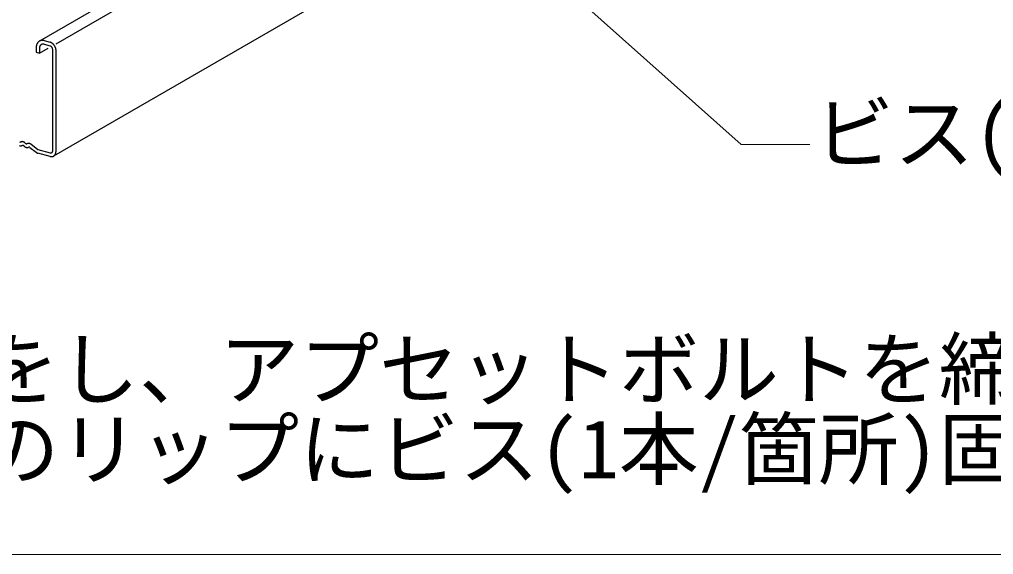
# Model space of a CAD drawing. Units: millimetres, scale not verified. Extents: x -5334 to 1950, y -1347 to 20312.
# Drawn here: x 1537.1 to 1750.3, y 518.5 to 635.6 of the extents above; entities that cross this region are included whole.
import ezdxf
from ezdxf.enums import TextEntityAlignment as Align

# ---------------------------------------------------------------- set-up
doc = ezdxf.new("R2010")
doc.units = ezdxf.units.MM
doc.header["$LTSCALE"] = 10
for name, color, linetype, lineweight in [('4-3_野縁', 2, 'Continuous', 25), ('4-6_文字', 7, 'Continuous', 18), ('F-3_野縁', 3, 'Continuous', 18)]:
    doc.layers.add(name, color=color, linetype=linetype, lineweight=lineweight)
doc.styles.add('ＭＳ ゴシック', font='')
doc.styles.get('ＭＳ ゴシック').set_extended_font_data('MS Gothic')

msp = doc.modelspace()

# ---------------------------------------------------------------- linework, layer by layer
at = {"layer": '4-3_野縁'}
for p, q in [((1672.43, 679.49), (1544.59, 605.68)), ((1592.09, 660.05), (1541.5, 630.84)), ((1545.14, 630.26), (1595.17, 659.14)), ((1542.53, 630.96), (1543.84, 630.61)), ((1540.79, 629.42), (1540.79, 628.42)), ((1541.49, 628.24), (1543.41, 629.34)), ((1541.49, 629.24), (1541.49, 628.24)), ((1542.53, 630.16), (1543.84, 629.81)), ((1544.45, 606.94), (1544.45, 628.94)), ((1540.79, 628.42), (1541.49, 628.24)), ((1545.14, 606.76), (1545.14, 628.76)), ((1537.34, 608.78), (1537.52, 608.83)), ((1537.81, 608.02), (1537.63, 607.97)), ((1538.21, 607.82), (1538.04, 607.96)), ((1538.34, 608.6), (1538.51, 608.46)), ((1538.91, 608.45), (1538.73, 608.4)), ((1539.2, 607.65), (1539.03, 607.6)), ((1539.42, 607.59), (1540.77, 606.53)), ((1541.07, 607.17), (1539.71, 608.24)), ((1541.18, 607.12), (1543.84, 606.41)), ((1543.84, 605.61), (1541.18, 606.32))]:
    msp.add_line(p, q, dxfattribs=at)
for centre, radius, start, end in [((1542.12, 629.77), 1.23, 105.0134, 111.6015), ((1542.13, 629.74), 1.27, 98.5503, 105.0072), ((1542.14, 629.68), 1.33, 92.2788, 98.5454), ((1542.14, 629.6), 1.41, 86.2426, 92.2755), ((1542.13, 629.51), 1.5, 80.4681, 86.2409), ((1542.11, 629.4), 1.62, 74.9661, 80.4678), ((1542.08, 629.27), 1.74, 74.9659, 74.9668), ((1543.02, 629.42), 2.23, 175.5847, 180.0233), ((1543.16, 629.42), 2.37, 180.0208, 180.023), ((1542.88, 629.43), 2.08, 170.9453, 175.5871), ((1542.74, 629.46), 1.94, 166.0779, 170.9475), ((1542.6, 629.49), 1.8, 160.9611, 166.0797), ((1542.48, 629.53), 1.67, 155.579, 160.9622), ((1542.37, 629.58), 1.55, 149.9245, 155.5791), ((1542.28, 629.63), 1.45, 144.002, 149.9234), ((1542.21, 629.68), 1.36, 137.8307, 143.9994), ((1542.16, 629.73), 1.29, 131.4464, 137.8265), ((1542.13, 629.76), 1.25, 124.9019, 131.4408), ((1542.11, 629.79), 1.22, 118.264, 124.8951), ((1542.74, 629.24), 1.25, 170.9453, 175.5871), ((1542.83, 629.24), 1.34, 175.5847, 180.0233), ((1542.91, 629.24), 1.42, 180.0208, 180.023), ((1542.66, 629.26), 1.16, 166.0779, 170.9475), ((1542.57, 629.28), 1.08, 160.9611, 166.0797), ((1542.11, 629.79), 1.22, 111.6086, 118.2567), ((1542.5, 629.3), 1, 155.579, 160.9622), ((1542.43, 629.33), 0.93, 149.9245, 155.5791), ((1542.38, 629.36), 0.868, 144.002, 149.9234), ((1542.34, 629.39), 0.817, 137.8307, 143.9994), ((1542.31, 629.42), 0.776, 131.4464, 137.8265), ((1542.29, 629.44), 0.748, 124.9019, 131.4408), ((1542.28, 629.45), 0.733, 118.264, 124.8951), ((1542.28, 629.46), 0.73, 111.6086, 118.2567), ((1542.28, 629.45), 0.74, 105.0134, 111.6015), ((1542.29, 629.42), 0.763, 98.5503, 105.0072), ((1542.29, 629.39), 0.798, 92.2788, 98.5454), ((1542.3, 629.34), 0.844, 86.2426, 92.2755), ((1542.29, 629.29), 0.902, 80.4681, 86.2409), ((1542.28, 629.22), 0.969, 74.9661, 80.4678), ((1542.26, 629.15), 1.04, 74.9659, 74.9668), ((1543.52, 629.44), 1.21, 74.9661, 75.034), ((1543.5, 629.34), 1.31, 69.7339, 74.9668), ((1543.68, 629.22), 0.61, 69.7339, 74.9668), ((1543.69, 629.26), 0.565, 74.9661, 75), ((1543.66, 629.17), 0.657, 64.7592, 69.7354), ((1543.64, 629.13), 0.707, 60.0227, 64.7612), ((1543.46, 629.25), 1.41, 64.7592, 69.7354), ((1543.62, 629.08), 0.758, 55.5007, 60.025), ((1543.59, 629.04), 0.808, 51.1672, 55.5032), ((1543.42, 629.15), 1.52, 60.0227, 64.7612), ((1543.56, 629.01), 0.855, 46.9953, 51.1698), ((1543.53, 628.97), 0.899, 42.9577, 46.9978), ((1543.36, 629.06), 1.62, 55.5007, 60.025), ((1543.5, 628.95), 0.936, 39.0278, 42.9602), ((1543.48, 628.93), 0.965, 35.1792, 39.0302), ((1543.46, 628.92), 0.987, 31.3862, 35.1816), ((1543.3, 628.97), 1.73, 51.1672, 55.5032), ((1543.45, 628.91), 0.999, 27.6236, 31.3885), ((1543.45, 628.91), 1, 23.8664, 27.6259), ((1543.46, 628.91), 0.993, 20.0898, 23.8687), ((1543.24, 628.89), 1.83, 46.9953, 51.1698), ((1543.47, 628.92), 0.976, 16.2686, 20.0921), ((1543.5, 628.93), 0.95, 12.3773, 16.271), ((1543.53, 628.93), 0.916, 8.3901, 12.3798), ((1543.57, 628.94), 0.875, 4.2802, 8.3926), ((1543.62, 628.94), 0.829, 0.0208, 4.2828), ((1543.67, 628.94), 0.78, 0, 0.0233), ((1543.18, 628.82), 1.93, 42.9577, 46.9978), ((1543.12, 628.77), 2, 39.0278, 42.9602), ((1543.07, 628.73), 2.07, 35.1792, 39.0302), ((1543.03, 628.7), 2.12, 31.3862, 35.1816), ((1543.01, 628.69), 2.14, 27.6236, 31.3885), ((1543, 628.69), 2.15, 23.8664, 27.6259), ((1543.02, 628.69), 2.13, 20.0898, 23.8687), ((1543.06, 628.71), 2.09, 16.2686, 20.0921), ((1543.11, 628.72), 2.04, 12.3773, 16.271), ((1543.18, 628.74), 1.96, 8.3901, 12.3798), ((1543.27, 628.75), 1.88, 4.2802, 8.3926), ((1543.36, 628.76), 1.78, 0.0208, 4.2828), ((1543.47, 628.76), 1.67, 359.9763, 0.0233), ((1537.33, 609.09), 0.325, 235.5007, 240.025), ((1537.48, 608.9), 0.958, 249.7339, 254.9668), ((1537.31, 609.07), 0.303, 240.0227, 244.7612), ((1537.31, 609.05), 0.282, 244.7592, 249.7354), ((1537.3, 609.03), 0.261, 249.7339, 254.9668), ((1537.29, 609.01), 0.242, 254.9661, 260.4678), ((1537.46, 608.83), 0.889, 254.9661, 260.4678), ((1537.29, 608.99), 0.225, 260.4681, 266.2409), ((1537.29, 608.98), 0.211, 266.2426, 272.2755), ((1537.29, 608.97), 0.199, 272.2788, 278.5454), ((1537.45, 608.77), 0.827, 260.4681, 266.2409), ((1537.29, 608.96), 0.191, 278.5503, 285.0072), ((1537.29, 608.95), 0.185, 285.0134, 285.5334), ((1537.45, 608.72), 0.774, 266.2426, 272.2755), ((1537.45, 608.68), 0.731, 272.2788, 278.5454), ((1537.7, 608.15), 0.699, 98.5503, 105.0072), ((1537.45, 608.65), 0.699, 278.5503, 285.0072), ((1537.71, 608.12), 0.731, 92.2788, 98.5454), ((1537.71, 608.08), 0.774, 86.2426, 92.2755), ((1537.71, 608.02), 0.827, 80.4681, 86.2409), ((1537.86, 607.84), 0.191, 98.5503, 105.0072), ((1537.86, 607.84), 0.185, 105.0134, 105.5334), ((1537.87, 607.83), 0.199, 92.2788, 98.5454), ((1537.7, 607.96), 0.889, 74.9661, 80.4678), ((1537.87, 607.82), 0.211, 86.2426, 92.2755), ((1537.87, 607.8), 0.225, 80.4681, 86.2409), ((1537.86, 607.79), 0.242, 74.9661, 80.4678), ((1537.68, 607.9), 0.958, 69.7339, 74.9668), ((1537.86, 607.77), 0.261, 69.7339, 74.9668), ((1537.85, 607.75), 0.282, 64.7592, 69.7354), ((1537.84, 607.73), 0.303, 60.0227, 64.7612), ((1537.83, 607.71), 0.325, 55.5007, 60.025), ((1537.65, 607.82), 1.03, 64.7592, 69.7354), ((1537.82, 607.69), 0.346, 51.1672, 55.5032), ((1537.62, 607.75), 1.11, 60.0227, 64.7612), ((1537.58, 607.68), 1.19, 55.5007, 60.025), ((1539.06, 608.86), 1.34, 230.7796, 231.1697), ((1539.01, 608.8), 1.27, 231.1672, 235.5032), ((1537.53, 607.62), 1.27, 51.1672, 55.5032), ((1538.97, 608.74), 1.19, 235.5007, 240.025), ((1537.49, 607.56), 1.34, 50.7796, 51.1698), ((1538.93, 608.67), 1.11, 240.0227, 244.7612), ((1538.9, 608.6), 1.03, 244.7592, 249.7354), ((1538.74, 608.75), 0.367, 229.8304, 231.1697), ((1538.73, 608.73), 0.346, 231.1672, 235.5032), ((1538.72, 608.71), 0.325, 235.5007, 240.025), ((1538.87, 608.53), 0.958, 249.7339, 254.9668), ((1538.71, 608.69), 0.303, 240.0227, 244.7612), ((1538.7, 608.68), 0.282, 244.7592, 249.7354), ((1538.69, 608.66), 0.261, 249.7339, 254.9668), ((1538.68, 608.64), 0.242, 254.9661, 260.4678), ((1538.85, 608.46), 0.889, 254.9661, 260.4678), ((1538.68, 608.62), 0.225, 260.4681, 266.2409), ((1538.68, 608.61), 0.211, 266.2426, 272.2755), ((1538.68, 608.6), 0.199, 272.2788, 278.5454), ((1538.84, 608.4), 0.827, 260.4681, 266.2409), ((1538.68, 608.59), 0.191, 278.5503, 285.0072), ((1538.68, 608.58), 0.185, 285.0134, 285.6136), ((1538.84, 608.35), 0.774, 266.2426, 272.2755), ((1538.84, 608.31), 0.731, 272.2788, 278.5454), ((1539.09, 607.78), 0.699, 98.5503, 105.0072), ((1538.84, 608.27), 0.699, 278.5503, 285.5334), ((1539.1, 607.75), 0.731, 92.2788, 98.5454), ((1539.1, 607.7), 0.774, 86.2426, 92.2755), ((1539.1, 607.65), 0.827, 80.4681, 86.2409), ((1539.25, 607.47), 0.185, 105.0134, 105.5334), ((1539.26, 607.46), 0.191, 98.5503, 105.0072), ((1539.26, 607.46), 0.199, 92.2788, 98.5454), ((1539.09, 607.59), 0.889, 74.9661, 80.4678), ((1539.26, 607.44), 0.211, 86.2426, 92.2755), ((1539.26, 607.43), 0.225, 80.4681, 86.2409), ((1539.25, 607.41), 0.242, 74.9661, 80.4678), ((1539.07, 607.52), 0.958, 69.7339, 74.9668), ((1539.25, 607.4), 0.261, 69.7339, 74.9668), ((1539.24, 607.38), 0.282, 64.7592, 69.7354), ((1539.23, 607.36), 0.303, 60.0227, 64.7612), ((1539.22, 607.34), 0.325, 55.5007, 60.025), ((1539.04, 607.45), 1.03, 64.7592, 69.7354), ((1539.21, 607.32), 0.346, 51.7949, 55.5032), ((1539.01, 607.38), 1.11, 60.0227, 64.7612), ((1538.97, 607.31), 1.19, 55.5007, 60.025), ((1538.92, 607.25), 1.27, 51.7909, 55.5032), ((1541.62, 607.58), 1.34, 230.8799, 231.1697), ((1541.57, 607.52), 1.27, 231.1672, 235.5032), ((1541.52, 607.46), 1.19, 235.5007, 240.025), ((1541.48, 607.39), 1.11, 240.0227, 244.7612), ((1541.45, 607.31), 1.03, 244.7592, 249.7354), ((1541.28, 607.45), 0.346, 231.1672, 235.5032), ((1541.3, 607.46), 0.367, 230.8751, 231.1697), ((1541.27, 607.43), 0.325, 235.5007, 240.025), ((1541.43, 607.24), 0.958, 249.7339, 254.9668), ((1541.26, 607.41), 0.303, 240.0227, 244.7612), ((1541.25, 607.39), 0.282, 244.7592, 249.7354), ((1541.24, 607.37), 0.261, 249.7339, 254.9668), ((1541.24, 607.35), 0.242, 254.9661, 255), ((1543.98, 606.95), 0.565, 254.9661, 260.4678), ((1544, 607), 0.61, 254.9659, 254.9668), ((1544.15, 606.78), 1.21, 254.9661, 260.4678), ((1544.18, 606.87), 1.31, 254.9659, 254.9668), ((1543.98, 606.91), 0.526, 260.4681, 266.2409), ((1543.98, 606.88), 0.493, 266.2426, 272.2755), ((1544.14, 606.69), 1.13, 260.4681, 266.2409), ((1543.98, 606.85), 0.465, 272.2788, 278.5454), ((1543.98, 606.83), 0.445, 278.5503, 285.0072), ((1544.13, 606.62), 1.05, 266.2426, 272.2755), ((1543.98, 606.82), 0.432, 285.0134, 291.6015), ((1543.98, 606.81), 0.426, 291.6086, 298.2567), ((1544.13, 606.56), 0.997, 272.2788, 278.5454), ((1543.98, 606.82), 0.427, 298.264, 304.8951), ((1543.98, 606.82), 0.436, 304.9019, 311.4408), ((1543.97, 606.84), 0.453, 311.4464, 317.8265), ((1544.14, 606.52), 0.953, 278.5503, 285.0072), ((1543.95, 606.85), 0.476, 317.8307, 323.9994), ((1543.93, 606.87), 0.506, 324.002, 329.9234), ((1543.89, 606.89), 0.543, 329.9244, 335.5791), ((1543.86, 606.9), 0.584, 335.579, 340.9622), ((1544.15, 606.49), 0.925, 285.0134, 291.6015), ((1543.81, 606.92), 0.63, 340.9611, 346.0797), ((1543.77, 606.93), 0.679, 346.0779, 350.9475), ((1543.72, 606.94), 0.73, 350.9453, 355.5871), ((1543.67, 606.94), 0.78, 355.5847, 0.0233), ((1543.62, 606.94), 0.829, 0.02081, 0.02082), ((1544.15, 606.48), 0.912, 291.6086, 298.2567), ((1544.15, 606.48), 0.916, 298.264, 304.8951), ((1544.14, 606.5), 0.935, 304.9019, 311.4408), ((1544.12, 606.53), 0.97, 311.4464, 317.8265), ((1544.08, 606.56), 1.02, 317.8307, 323.9994), ((1544.03, 606.6), 1.08, 324.002, 329.9234), ((1543.96, 606.64), 1.16, 329.9244, 335.5791), ((1543.88, 606.67), 1.25, 335.579, 340.9622), ((1543.79, 606.71), 1.35, 340.9611, 346.0797), ((1543.68, 606.73), 1.46, 346.0779, 350.9475), ((1543.58, 606.75), 1.56, 350.9453, 355.5871), ((1543.47, 606.76), 1.67, 355.5847, 0.0233), ((1543.36, 606.76), 1.78, 0.0208, 0.023)]:
    msp.add_arc(centre, radius, start, end, dxfattribs=at)
at = {"layer": '4-6_文字'}
for p, q in [((1590.79, 701.14), (1695.1, 608.2)), ((1695.1, 608.2), (1710.1, 608.2))]:
    msp.add_line(p, q, dxfattribs=at)
at = {"layer": 'F-3_野縁'}
msp.add_line((1910, 518.5), (20, 518.5), dxfattribs=at)

# ---------------------------------------------------------------- texts
at = {"layer": '4-6_文字', "style": 'ＭＳ ゴシック'}
for s, p in [('ビス(1本/箇所)', (1711.05, 600.47)), ('・レベル調整をし、アプセットボルトを締め付ける', (1423.34, 548.8)), ('・支持構造部のリップにビス(1本/箇所)固定する', (1423.34, 531.3))]:
    msp.add_text(s, height=12.83, dxfattribs=at).set_placement(p, align=Align.BOTTOM_LEFT)

doc.saveas('drawing.dxf')
